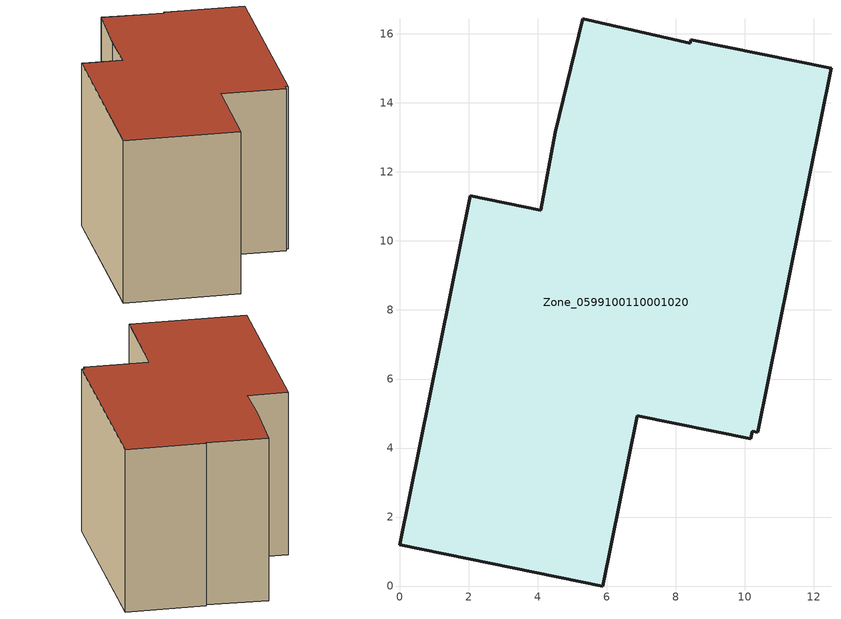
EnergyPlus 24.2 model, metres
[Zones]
Zone_0599100110001020
 floor ground (C_G): 8.44,15.83 12.5,15 10.38,4.46 10.22,4.49 10.18,4.26 6.89,4.94 5.89,0 0,1.2 2.04,11.31 4.09,10.88 4.52,13.15 5.32,16.43 8.42,15.73 z0
 wall outside (C_F): 2.04,11.31 0,1.2 5.89,0 6.89,4.94 10.18,4.26 10.22,4.49 10.38,4.46 12.5,15 8.44,15.83 8.42,15.73 5.32,16.43 4.52,13.15 4.09,10.88 2.04,11.31 z0:8.78
 roof outside (C_R): 10.38,4.46 12.5,15 8.44,15.83 8.42,15.73 5.32,16.43 4.52,13.15 4.09,10.88 2.04,11.31 0,1.2 5.89,0 6.89,4.94 10.18,4.26 10.22,4.49 z8.78
[BUILDING]
Pand.0599100110001020: North Axis=0; Terrain=City; Loads Convergence Tolerance Value=0.04; Temperature Convergence Tolerance Value=0.4; Solar Distribution=FullExterior; Maximum Number of Warmup Days=25; Minimum Number of Warmup Days=1
[Site:Location]
Rotterdam.The.Hague.AP_ZH_NLD Design_Conditions: Latitude=51.96; Longitude=4.45; Time Zone=1; Elevation=-4.5
[SITE:GROUNDTEMPERATURE:BUILDINGSURFACE]
18, 18, 18, 18, 18, 18, 18, 18, 18, 18, 18, 18
[MATERIAL] Thermal Absorptance=0.9; Solar Absorptance=0.7; Visible Absorptance=0.7
Name | Roughness | Thickness | Conductivity | Density | Specific Heat
G.D.2015-2018 | MediumSmooth | 0.15 | 0.0428571 | 540 | 1210
F.D.2015-2018 | Rough | 0.3 | 0.0666667 | 1920 | 840
R.D.2015-2018 | MediumRough | 0.2 | 0.0333333 | 1500 | 1000
[CONSTRUCTION]
C_G: G.D.2015-2018
C_F: F.D.2015-2018
C_R: R.D.2015-2018
[ZONE]
Zone_0599100110001020: Type=1; Multiplier=1; Ceiling Height=Autocalculate; Volume=Autocalculate; Floor Area=autocalculate; Part of Total Floor Area=Yes
[ZONEINFILTRATION:DESIGNFLOWRATE]
Infil_Zone_0599100110001020: Zone or ZoneList or Space or SpaceList=Zone_0599100110001020; Schedule=AlwaysOn; Design Flow Rate Calculation Method=Flow/Area; Flow Rate per Floor Area=0.0021; Constant Term Coefficient=1; Temperature Term Coefficient=0; Velocity Term Coefficient=0; Velocity Squared Term Coefficient=0
[HVACTEMPLATE:ZONE:IDEALLOADSAIRSYSTEM]
Zone_0599100110001020: Maximum Heating Supply Air Temperature=50; Minimum Cooling Supply Air Temperature=13; Maximum Heating Supply Air Humidity Ratio=0.0156; Minimum Cooling Supply Air Humidity Ratio=0.0077; Heating Limit=NoLimit; Cooling Limit=NoLimit; Dehumidification Control Type=ConstantSensibleHeatRatio; Cooling Sensible Heat Ratio=0.7; Dehumidification Setpoint=60; Humidification Control Type=None; Humidification Setpoint=30; Outdoor Air Method=None; Outdoor Air Flow Rate per Person=0.00944; Outdoor Air Flow Rate per Zone Floor Area=0; Outdoor Air Flow Rate per Zone=0; Demand Controlled Ventilation Type=None; Outdoor Air Economizer Type=NoEconomizer; Heat Recovery Type=None; Sensible Heat Recovery Effectiveness=0.7; Latent Heat Recovery Effectiveness=0.65
[ZONECONTROL:THERMOSTAT]
ThermostatControl_Zone_0599100110001020: Zone or ZoneList=Zone_0599100110001020; Control Type Schedule=DualSetpointControlType; Control 1=Thermostat_Zone_0599100110001020; Temperature Difference Between Cutout And Setpoint=0
[THERMOSTATSETPOINT:DUALSETPOINT]
Thermostat_Zone_0599100110001020: Heating Setpoint Temperature Schedule=HeatingSetpoint_Zone_0599100110001020; Cooling Setpoint Temperature Schedule=CoolingSetpoint_Zone_0599100110001020
[SCHEDULE:COMPACT]
HeatingSetpoint_Zone_0599100110001020: Through: 12/31, For: AllDays, Until: 24:00, 21
CoolingSetpoint_Zone_0599100110001020: Through: 12/31, For: AllDays, Until: 24:00, 24
DualSetpointControlType: Through: 12/31, For: AllDays, Until: 24:00, 4
AlwaysOn: Through: 12/31, For: AllDays, Until: 24:00, 1
